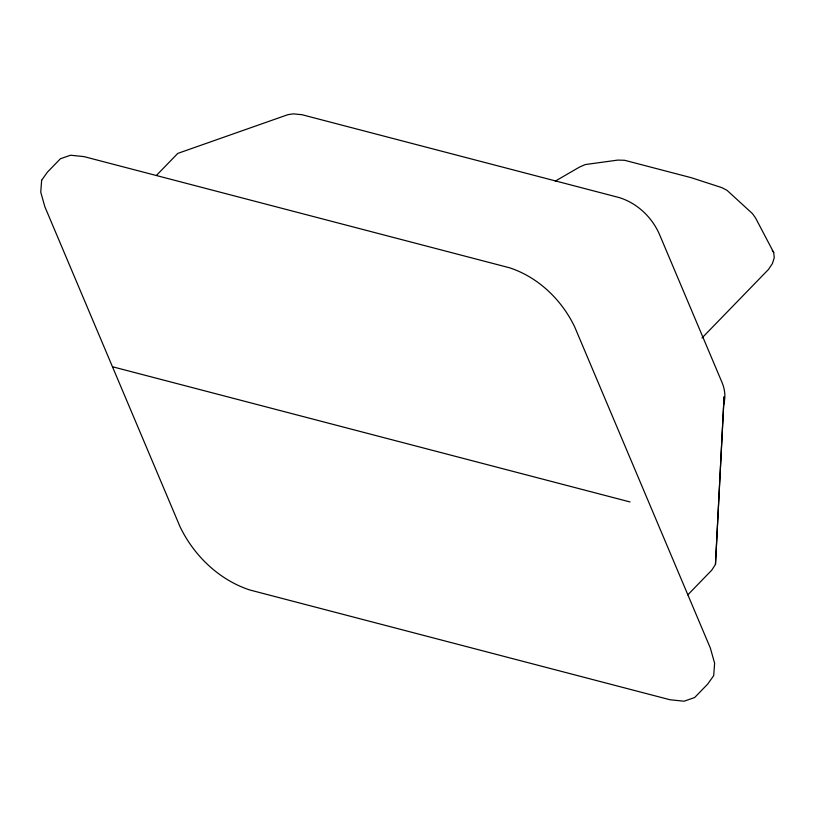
<?xml version="1.0" encoding="UTF-8"?>
<svg xmlns="http://www.w3.org/2000/svg" width="815" height="815" viewBox="0 0 815 815"><rect width="100%" height="100%" fill="white"/><g stroke="black" fill="none" stroke-linecap="round" stroke-linejoin="round"><path stroke-width="1.22" d="M715.468 564.428L724.066 396.936L715.468 564.428L711.719 570.205L687.789 594.869M723.557 404.668C725.839 397.557 725.004 389.886 722.263 383.03L659.427 234.282C651.949 217.187 637.187 203.139 619.237 197.587L302.059 114.732L293.42 113.866L288.041 114.62L177.782 153.403L156.511 175.327M701.99 337.981L768.464 269.459L772.447 263.5L774.25 257.662L773.7 252.507L755.587 218.043L752.551 213.713L727.051 190.364L721.927 187.654L691.263 177.701L624.585 160.28L617.79 160.097L585.292 164.559L579.434 167.126L555.28 181.124M112.45 366.74L630.036 501.959M772.274 250.511L773.7 252.507M41.636 180.258L40.75 192.167L44.845 206.704L180.054 526.775C193.98 555.677 219.062 579.883 249.797 589.979L670.022 699.759L684.101 701.216L694.675 697.508L707.634 684.152L713.685 675.666L714.623 663.216L710.334 648.027L574.606 326.713C561.616 299.777 538.246 277.212 509.599 267.799L83.996 156.612L70.518 155.227L60.392 158.772L47.433 172.128L41.636 180.258"/></g></svg>
